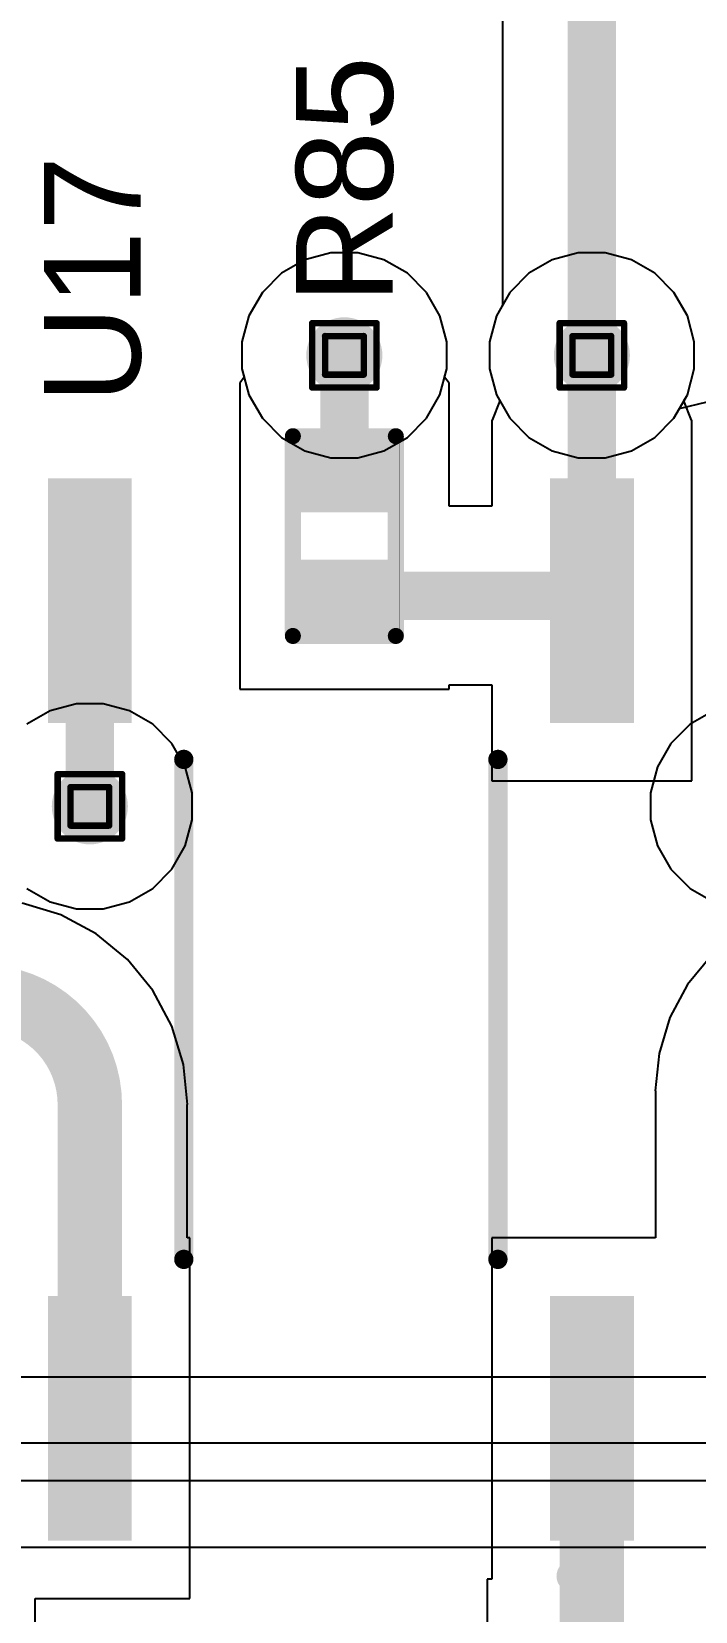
# Model space of a CAD drawing. Header units: inches. Extents: x -5 to 230, y -4 to 159.
# Drawn here: x 35.88 to 41.11, y 7.11 to 19.57 of the extents above; entities that cross this region are included whole.
import ezdxf

# ---------------------------------------------------------------- set-up
doc = ezdxf.new("R2010")
doc.units = ezdxf.units.IN
for name, color, linetype in [('Bottom Layer', 5, 'Continuous'), ('Drill Drawing', 1, 'Continuous'), ('Layer 1', 16, 'Continuous'), ('Layer 2', 76, 'Continuous'), ('Top Layer', 1, 'Continuous'), ('Top Overlay', 2, 'Continuous'), ('Top Paste', 8, 'Continuous'), ('Top Solder', 216, 'Continuous'), ('Via Holes', 16, 'Continuous')]:
    doc.layers.add(name, color=color, linetype=linetype)
doc.styles.add('Arial', font='', dxfattribs={"height": 0.2})
doc.styles.get('Arial').set_extended_font_data('Arial')

# ---------------------------------------------------------------- blocks, each defined once
blk = doc.blocks.new('SOIC_4_175____54')
at = {"layer": 'Top Layer'}
for points in [[(-2.31, 0.915), (-2.31, 0.355), (-4.137, 0.355), (-4.137, 0.915)], [(4.137, 0.915), (4.137, 0.355), (2.31, 0.355), (2.31, 0.915)], [(-2.31, -0.355), (-2.31, -0.915), (-4.137, -0.915), (-4.137, -0.355)], [(4.137, -0.355), (4.137, -0.915), (2.31, -0.915), (2.31, -0.355)]]:
    blk.add_hatch(color=1, dxfattribs=at).paths.add_polyline_path(points)
at = {"layer": 'Top Paste'}
for points in [[(-2.31, 0.915), (-2.31, 0.355), (-4.137, 0.355), (-4.137, 0.915)], [(4.137, 0.915), (4.137, 0.355), (2.31, 0.355), (2.31, 0.915)], [(-2.31, -0.355), (-2.31, -0.915), (-4.137, -0.915), (-4.137, -0.355)], [(4.137, -0.355), (4.137, -0.915), (2.31, -0.915), (2.31, -0.355)]]:
    blk.add_hatch(color=8, dxfattribs=at).paths.add_polyline_path(points)
at = {"layer": 'Top Solder'}
for points in [[(-2.259, 0.966), (-2.259, 0.304), (-4.188, 0.304), (-4.188, 0.966)], [(4.188, 0.966), (4.188, 0.304), (2.259, 0.304), (2.259, 0.966)], [(-2.259, -0.304), (-2.259, -0.966), (-4.188, -0.966), (-4.188, -0.304)], [(4.188, -0.304), (4.188, -0.966), (2.259, -0.966), (2.259, -0.304)]]:
    blk.add_hatch(color=216, dxfattribs=at).paths.add_polyline_path(points)
at = {"layer": 'Top Overlay'}
for points in [[(-1.971, 1.376, 0.152, 0.152, 0), (1.971, 1.376, 0.152, 0.152, 0)], [(-4.468, 0.787, 0.254, 0.254, 0), (-4.468, 0.533, 0.254, 0.254, 0)], [(-4.468, 0.787, 0.254, 0.254, 0), (-4.341, 0.66, 0.254, 0.254, 0)], [(-4.341, 0.66, 0.254, 0.254, 0), (-4.468, 0.533, 0.254, 0.254, 0)], [(-1.971, -1.376, 0.152, 0.152, 0), (1.971, -1.376, 0.152, 0.152, 0)]]:
    blk.add_lwpolyline(points, format="xyseb", dxfattribs=at)
for points in [[(-2.009, 1.376, 0.0762, 0.0762, 1), (-1.933, 1.376, 0.0762, 0.0762, 1)], [(1.933, 1.376, 0.0762, 0.0762, 1), (2.009, 1.376, 0.0762, 0.0762, 1)], [(-4.532, 0.787, 0.127, 0.127, 1), (-4.405, 0.787, 0.127, 0.127, 1)], [(-4.532, 0.787, 0.127, 0.127, 1), (-4.405, 0.787, 0.127, 0.127, 1)], [(-4.405, 0.66, 0.127, 0.127, 1), (-4.278, 0.66, 0.127, 0.127, 1)], [(-4.405, 0.66, 0.127, 0.127, 1), (-4.278, 0.66, 0.127, 0.127, 1)], [(-4.532, 0.533, 0.127, 0.127, 1), (-4.405, 0.533, 0.127, 0.127, 1)], [(-4.532, 0.533, 0.127, 0.127, 1), (-4.405, 0.533, 0.127, 0.127, 1)], [(-2.009, -1.376, 0.0762, 0.0762, 1), (-1.933, -1.376, 0.0762, 0.0762, 1)], [(1.933, -1.376, 0.0762, 0.0762, 1), (2.009, -1.376, 0.0762, 0.0762, 1)]]:
    blk.add_lwpolyline(points, format="xyseb", close=True, dxfattribs=at)
blk = doc.blocks.new('SOIC_4_175____59')
at = {"layer": 'Top Layer'}
for points in [[(-2.31, 0.915), (-2.31, 0.355), (-4.137, 0.355), (-4.137, 0.915)], [(4.137, 0.915), (4.137, 0.355), (2.31, 0.355), (2.31, 0.915)], [(-2.31, -0.355), (-2.31, -0.915), (-4.137, -0.915), (-4.137, -0.355)], [(4.137, -0.355), (4.137, -0.915), (2.31, -0.915), (2.31, -0.355)]]:
    blk.add_hatch(color=1, dxfattribs=at).paths.add_polyline_path(points)
at = {"layer": 'Top Paste'}
for points in [[(-2.31, 0.915), (-2.31, 0.355), (-4.137, 0.355), (-4.137, 0.915)], [(4.137, 0.915), (4.137, 0.355), (2.31, 0.355), (2.31, 0.915)], [(-2.31, -0.355), (-2.31, -0.915), (-4.137, -0.915), (-4.137, -0.355)], [(4.137, -0.355), (4.137, -0.915), (2.31, -0.915), (2.31, -0.355)]]:
    blk.add_hatch(color=8, dxfattribs=at).paths.add_polyline_path(points)
at = {"layer": 'Top Solder'}
for points in [[(-2.259, 0.966), (-2.259, 0.304), (-4.188, 0.304), (-4.188, 0.966)], [(4.188, 0.966), (4.188, 0.304), (2.259, 0.304), (2.259, 0.966)], [(-2.259, -0.304), (-2.259, -0.966), (-4.188, -0.966), (-4.188, -0.304)], [(4.188, -0.304), (4.188, -0.966), (2.259, -0.966), (2.259, -0.304)]]:
    blk.add_hatch(color=216, dxfattribs=at).paths.add_polyline_path(points)
at = {"layer": 'Top Overlay'}
for points in [[(-1.971, 1.376, 0.152, 0.152, 0), (1.971, 1.376, 0.152, 0.152, 0)], [(-4.468, 0.787, 0.254, 0.254, 0), (-4.341, 0.66, 0.254, 0.254, 0)], [(-4.468, 0.787, 0.254, 0.254, 0), (-4.468, 0.533, 0.254, 0.254, 0)], [(-4.341, 0.66, 0.254, 0.254, 0), (-4.468, 0.533, 0.254, 0.254, 0)], [(-1.971, -1.376, 0.152, 0.152, 0), (1.971, -1.376, 0.152, 0.152, 0)]]:
    blk.add_lwpolyline(points, format="xyseb", dxfattribs=at)
for points in [[(-2.009, 1.376, 0.0762, 0.0762, 1), (-1.933, 1.376, 0.0762, 0.0762, 1)], [(1.933, 1.376, 0.0762, 0.0762, 1), (2.009, 1.376, 0.0762, 0.0762, 1)], [(-4.532, 0.787, 0.127, 0.127, 1), (-4.405, 0.787, 0.127, 0.127, 1)], [(-4.532, 0.787, 0.127, 0.127, 1), (-4.405, 0.787, 0.127, 0.127, 1)], [(-4.405, 0.66, 0.127, 0.127, 1), (-4.278, 0.66, 0.127, 0.127, 1)], [(-4.405, 0.66, 0.127, 0.127, 1), (-4.278, 0.66, 0.127, 0.127, 1)], [(-4.532, 0.533, 0.127, 0.127, 1), (-4.405, 0.533, 0.127, 0.127, 1)], [(-4.532, 0.533, 0.127, 0.127, 1), (-4.405, 0.533, 0.127, 0.127, 1)], [(-2.009, -1.376, 0.0762, 0.0762, 1), (-1.933, -1.376, 0.0762, 0.0762, 1)], [(1.933, -1.376, 0.0762, 0.0762, 1), (2.009, -1.376, 0.0762, 0.0762, 1)]]:
    blk.add_lwpolyline(points, format="xyseb", close=True, dxfattribs=at)
blk = doc.blocks.new('R___0402_95')
at = {"layer": 'Top Layer'}
for points in [[(-0.699, -0.318), (-0.699, 0.318), (-0.241, 0.318), (-0.241, -0.318)], [(0.241, -0.318), (0.241, 0.318), (0.699, 0.318), (0.699, -0.318)]]:
    blk.add_hatch(color=1, dxfattribs=at).paths.add_polyline_path(points)
at = {"layer": 'Top Paste'}
for points in [[(-0.699, -0.318), (-0.699, 0.318), (-0.241, 0.318), (-0.241, -0.318)], [(0.241, -0.318), (0.241, 0.318), (0.699, 0.318), (0.699, -0.318)]]:
    blk.add_hatch(color=8, dxfattribs=at).paths.add_polyline_path(points)
at = {"layer": 'Top Solder'}
for points in [[(-0.754, -0.373), (-0.754, 0.373), (-0.186, 0.373), (-0.186, -0.373)], [(0.186, -0.373), (0.186, 0.373), (0.754, 0.373), (0.754, -0.373)]]:
    blk.add_hatch(color=216, dxfattribs=at).paths.add_polyline_path(points)
at = {"layer": 'Top Overlay'}
for points in [[(-0.787, 0.406, 0.127, 0.127, 0), (0.787, 0.406, 0.127, 0.127, 0)], [(-0.787, 0.406, 0.127, 0.127, 0), (-0.787, -0.406, 0.127, 0.127, 0)], [(0.787, 0.406, 0.127, 0.127, 0), (0.787, -0.406, 0.127, 0.127, 0)], [(-0.787, -0.406, 0.127, 0.127, 0), (0.787, -0.406, 0.127, 0.127, 0)], [(-0.813, -0.432, 0.00323, 0.00323, 0), (0.813, -0.432, 0.00323, 0.00323, 0)]]:
    blk.add_lwpolyline(points, format="xyseb", dxfattribs=at)
for points in [[(-0.819, 0.406, 0.0635, 0.0635, 1), (-0.756, 0.406, 0.0635, 0.0635, 1)], [(-0.819, 0.406, 0.0635, 0.0635, 1), (-0.756, 0.406, 0.0635, 0.0635, 1)], [(0.756, 0.406, 0.0635, 0.0635, 1), (0.819, 0.406, 0.0635, 0.0635, 1)], [(0.756, 0.406, 0.0635, 0.0635, 1), (0.819, 0.406, 0.0635, 0.0635, 1)], [(-0.819, -0.406, 0.0635, 0.0635, 1), (-0.756, -0.406, 0.0635, 0.0635, 1)], [(-0.819, -0.406, 0.0635, 0.0635, 1), (-0.756, -0.406, 0.0635, 0.0635, 1)], [(0.756, -0.406, 0.0635, 0.0635, 1), (0.819, -0.406, 0.0635, 0.0635, 1)], [(0.756, -0.406, 0.0635, 0.0635, 1), (0.819, -0.406, 0.0635, 0.0635, 1)], [(-0.814, -0.432, 0.00161, 0.00161, 1), (-0.812, -0.432, 0.00161, 0.00161, 1)], [(0.812, -0.432, 0.00161, 0.00161, 1), (0.814, -0.432, 0.00161, 0.00161, 1)]]:
    blk.add_lwpolyline(points, format="xyseb", close=True, dxfattribs=at)

msp = doc.modelspace()

# ---------------------------------------------------------------- hatches: boundary and pattern name
at = {"layer": 'Bottom Layer'}
h = msp.add_hatch(color=5, dxfattribs=at)
edge = h.paths.add_edge_path()
edge.add_arc((38.344, 17.018), 0.3, 0, 360)
h = msp.add_hatch(color=5, dxfattribs=at)
edge = h.paths.add_edge_path()
edge.add_arc((40.296, 17.018), 0.3, 0, 360)
h = msp.add_hatch(color=5, dxfattribs=at)
edge = h.paths.add_edge_path()
edge.add_arc((36.337, 13.462), 0.3, 0, 360)
at = {"layer": 'Layer 1'}
h = msp.add_hatch(color=16, dxfattribs=at)
edge = h.paths.add_edge_path()
edge.add_arc((38.344, 17.018), 0.3, 0, 360)
h = msp.add_hatch(color=16, dxfattribs=at)
edge = h.paths.add_edge_path()
edge.add_arc((40.296, 17.018), 0.3, 0, 360)
h = msp.add_hatch(color=16, dxfattribs=at)
edge = h.paths.add_edge_path()
edge.add_arc((36.337, 13.462), 0.3, 0, 360)
at = {"layer": 'Layer 2'}
h = msp.add_hatch(color=76, dxfattribs=at)
edge = h.paths.add_edge_path()
edge.add_arc((38.344, 17.018), 0.3, 0, 360)
h = msp.add_hatch(color=76, dxfattribs=at)
edge = h.paths.add_edge_path()
edge.add_arc((40.296, 17.018), 0.3, 0, 360)
h = msp.add_hatch(color=76, dxfattribs=at)
edge = h.paths.add_edge_path()
edge.add_arc((36.337, 13.462), 0.3, 0, 360)
at = {"layer": 'Top Layer'}
h = msp.add_hatch(color=1, dxfattribs=at)
edge = h.paths.add_edge_path()
edge.add_arc((38.344, 17.018), 0.3, 0, 360)
h = msp.add_hatch(color=1, dxfattribs=at)
edge = h.paths.add_edge_path()
edge.add_arc((40.296, 17.018), 0.3, 0, 360)
h = msp.add_hatch(color=1, dxfattribs=at)
edge = h.paths.add_edge_path()
edge.add_arc((36.337, 13.462), 0.3, 0, 360)
at = {"layer": 'Via Holes'}
h = msp.add_hatch(color=7, dxfattribs=at)
edge = h.paths.add_edge_path()
edge.add_arc((38.344, 17.018), 0.15, 0, 360)
h = msp.add_hatch(color=7, dxfattribs=at)
edge = h.paths.add_edge_path()
edge.add_arc((40.296, 17.018), 0.15, 0, 360)
h = msp.add_hatch(color=7, dxfattribs=at)
edge = h.paths.add_edge_path()
edge.add_arc((36.337, 13.462), 0.15, 0, 360)

# ---------------------------------------------------------------- linework, layer by layer
at = {"layer": 'Bottom Layer'}
for p, q in [((39.591, 20.86), (39.591, 17.414)), ((38.238, 17.826), (38.033, 17.771)), ((38.451, 17.826), (38.238, 17.826)), ((38.656, 17.771), (38.451, 17.826)), ((38.033, 17.771), (37.848, 17.665)), ((38.841, 17.665), (38.656, 17.771)), ((37.848, 17.665), (37.698, 17.514)), ((38.991, 17.514), (38.841, 17.665)), ((37.698, 17.514), (37.592, 17.33)), ((39.097, 17.33), (38.991, 17.514)), ((37.592, 17.33), (37.536, 17.124)), ((39.152, 17.124), (39.097, 17.33)), ((39.543, 17.33), (39.488, 17.124)), ((39.591, 17.414), (39.543, 17.33)), ((37.536, 17.124), (37.536, 16.912)), ((39.152, 16.912), (39.152, 17.124)), ((39.488, 17.124), (39.488, 16.912)), ((37.536, 16.912), (37.592, 16.706)), ((39.097, 16.706), (39.152, 16.912)), ((39.488, 16.912), (39.543, 16.706)), ((37.592, 16.706), (37.698, 16.522)), ((38.991, 16.522), (39.097, 16.706)), ((39.543, 16.706), (39.649, 16.522)), ((40.942, 16.522), (40.988, 16.6)), ((40.988, 16.6), (41.204, 16.652)), ((37.698, 16.522), (37.848, 16.371)), ((38.841, 16.371), (38.991, 16.522)), ((39.649, 16.522), (39.8, 16.371)), ((40.792, 16.371), (40.942, 16.522)), ((37.848, 16.371), (38.033, 16.265)), ((38.656, 16.265), (38.841, 16.371)), ((39.8, 16.371), (39.984, 16.265)), ((40.608, 16.265), (40.792, 16.371)), ((38.033, 16.265), (38.238, 16.21)), ((38.238, 16.21), (38.451, 16.21)), ((38.451, 16.21), (38.656, 16.265)), ((39.984, 16.265), (40.189, 16.21)), ((40.189, 16.21), (40.402, 16.21)), ((40.402, 16.21), (40.608, 16.265))]:
    msp.add_line(p, q, dxfattribs=at)
msp.add_lwpolyline([(40.296, 17.018, 0.381, 0.381, 0), (40.296, 20.98, 0.381, 0.381, 0)], format="xyseb", dxfattribs=at)
msp.add_lwpolyline([(40.201, 17.018, 0.191, 0.191, 1), (40.391, 17.018, 0.191, 0.191, 1)], format="xyseb", close=True, dxfattribs=at)
at = {"layer": 'Drill Drawing'}
for points in [[(38.09, 17.272, 0.0508, 0.0508, 0), (38.598, 17.272, 0.0508, 0.0508, 0)], [(38.09, 16.764, 0.0508, 0.0508, 0), (38.09, 17.272, 0.0508, 0.0508, 0)], [(38.192, 17.17, 0.0508, 0.0508, 0), (38.497, 17.17, 0.0508, 0.0508, 0)], [(38.192, 16.866, 0.0508, 0.0508, 0), (38.192, 17.17, 0.0508, 0.0508, 0)], [(38.497, 16.866, 0.0508, 0.0508, 0), (38.497, 17.17, 0.0508, 0.0508, 0)], [(38.598, 16.764, 0.0508, 0.0508, 0), (38.598, 17.272, 0.0508, 0.0508, 0)], [(40.042, 17.272, 0.0508, 0.0508, 0), (40.55, 17.272, 0.0508, 0.0508, 0)], [(40.042, 16.764, 0.0508, 0.0508, 0), (40.042, 17.272, 0.0508, 0.0508, 0)], [(40.143, 17.17, 0.0508, 0.0508, 0), (40.448, 17.17, 0.0508, 0.0508, 0)], [(40.143, 16.866, 0.0508, 0.0508, 0), (40.143, 17.17, 0.0508, 0.0508, 0)], [(40.448, 16.866, 0.0508, 0.0508, 0), (40.448, 17.17, 0.0508, 0.0508, 0)], [(40.55, 16.764, 0.0508, 0.0508, 0), (40.55, 17.272, 0.0508, 0.0508, 0)], [(38.192, 16.866, 0.0508, 0.0508, 0), (38.497, 16.866, 0.0508, 0.0508, 0)], [(40.143, 16.866, 0.0508, 0.0508, 0), (40.448, 16.866, 0.0508, 0.0508, 0)], [(38.09, 16.764, 0.0508, 0.0508, 0), (38.598, 16.764, 0.0508, 0.0508, 0)], [(40.042, 16.764, 0.0508, 0.0508, 0), (40.55, 16.764, 0.0508, 0.0508, 0)], [(36.083, 13.716, 0.0508, 0.0508, 0), (36.591, 13.716, 0.0508, 0.0508, 0)], [(36.083, 13.208, 0.0508, 0.0508, 0), (36.083, 13.716, 0.0508, 0.0508, 0)], [(36.591, 13.208, 0.0508, 0.0508, 0), (36.591, 13.716, 0.0508, 0.0508, 0)], [(36.184, 13.614, 0.0508, 0.0508, 0), (36.489, 13.614, 0.0508, 0.0508, 0)], [(36.184, 13.31, 0.0508, 0.0508, 0), (36.184, 13.614, 0.0508, 0.0508, 0)], [(36.489, 13.31, 0.0508, 0.0508, 0), (36.489, 13.614, 0.0508, 0.0508, 0)], [(36.184, 13.31, 0.0508, 0.0508, 0), (36.489, 13.31, 0.0508, 0.0508, 0)], [(36.083, 13.208, 0.0508, 0.0508, 0), (36.591, 13.208, 0.0508, 0.0508, 0)]]:
    msp.add_lwpolyline(points, format="xyseb", dxfattribs=at)
for points in [[(38.078, 17.272, 0.0254, 0.0254, 1), (38.103, 17.272, 0.0254, 0.0254, 1)], [(38.078, 17.272, 0.0254, 0.0254, 1), (38.103, 17.272, 0.0254, 0.0254, 1)], [(38.179, 17.17, 0.0254, 0.0254, 1), (38.205, 17.17, 0.0254, 0.0254, 1)], [(38.179, 17.17, 0.0254, 0.0254, 1), (38.205, 17.17, 0.0254, 0.0254, 1)], [(38.484, 17.17, 0.0254, 0.0254, 1), (38.51, 17.17, 0.0254, 0.0254, 1)], [(38.484, 17.17, 0.0254, 0.0254, 1), (38.51, 17.17, 0.0254, 0.0254, 1)], [(38.586, 17.272, 0.0254, 0.0254, 1), (38.611, 17.272, 0.0254, 0.0254, 1)], [(38.586, 17.272, 0.0254, 0.0254, 1), (38.611, 17.272, 0.0254, 0.0254, 1)], [(40.029, 17.272, 0.0254, 0.0254, 1), (40.054, 17.272, 0.0254, 0.0254, 1)], [(40.029, 17.272, 0.0254, 0.0254, 1), (40.054, 17.272, 0.0254, 0.0254, 1)], [(40.131, 17.17, 0.0254, 0.0254, 1), (40.156, 17.17, 0.0254, 0.0254, 1)], [(40.131, 17.17, 0.0254, 0.0254, 1), (40.156, 17.17, 0.0254, 0.0254, 1)], [(40.435, 17.17, 0.0254, 0.0254, 1), (40.461, 17.17, 0.0254, 0.0254, 1)], [(40.435, 17.17, 0.0254, 0.0254, 1), (40.461, 17.17, 0.0254, 0.0254, 1)], [(40.537, 17.272, 0.0254, 0.0254, 1), (40.562, 17.272, 0.0254, 0.0254, 1)], [(40.537, 17.272, 0.0254, 0.0254, 1), (40.562, 17.272, 0.0254, 0.0254, 1)], [(38.179, 16.866, 0.0254, 0.0254, 1), (38.205, 16.866, 0.0254, 0.0254, 1)], [(38.179, 16.866, 0.0254, 0.0254, 1), (38.205, 16.866, 0.0254, 0.0254, 1)], [(38.484, 16.866, 0.0254, 0.0254, 1), (38.51, 16.866, 0.0254, 0.0254, 1)], [(38.484, 16.866, 0.0254, 0.0254, 1), (38.51, 16.866, 0.0254, 0.0254, 1)], [(40.131, 16.866, 0.0254, 0.0254, 1), (40.156, 16.866, 0.0254, 0.0254, 1)], [(40.131, 16.866, 0.0254, 0.0254, 1), (40.156, 16.866, 0.0254, 0.0254, 1)], [(40.435, 16.866, 0.0254, 0.0254, 1), (40.461, 16.866, 0.0254, 0.0254, 1)], [(40.435, 16.866, 0.0254, 0.0254, 1), (40.461, 16.866, 0.0254, 0.0254, 1)], [(38.078, 16.764, 0.0254, 0.0254, 1), (38.103, 16.764, 0.0254, 0.0254, 1)], [(38.078, 16.764, 0.0254, 0.0254, 1), (38.103, 16.764, 0.0254, 0.0254, 1)], [(38.586, 16.764, 0.0254, 0.0254, 1), (38.611, 16.764, 0.0254, 0.0254, 1)], [(38.586, 16.764, 0.0254, 0.0254, 1), (38.611, 16.764, 0.0254, 0.0254, 1)], [(40.029, 16.764, 0.0254, 0.0254, 1), (40.054, 16.764, 0.0254, 0.0254, 1)], [(40.029, 16.764, 0.0254, 0.0254, 1), (40.054, 16.764, 0.0254, 0.0254, 1)], [(40.537, 16.764, 0.0254, 0.0254, 1), (40.562, 16.764, 0.0254, 0.0254, 1)], [(40.537, 16.764, 0.0254, 0.0254, 1), (40.562, 16.764, 0.0254, 0.0254, 1)], [(36.07, 13.716, 0.0254, 0.0254, 1), (36.096, 13.716, 0.0254, 0.0254, 1)], [(36.07, 13.716, 0.0254, 0.0254, 1), (36.096, 13.716, 0.0254, 0.0254, 1)], [(36.578, 13.716, 0.0254, 0.0254, 1), (36.604, 13.716, 0.0254, 0.0254, 1)], [(36.578, 13.716, 0.0254, 0.0254, 1), (36.604, 13.716, 0.0254, 0.0254, 1)], [(36.172, 13.614, 0.0254, 0.0254, 1), (36.197, 13.614, 0.0254, 0.0254, 1)], [(36.172, 13.614, 0.0254, 0.0254, 1), (36.197, 13.614, 0.0254, 0.0254, 1)], [(36.477, 13.614, 0.0254, 0.0254, 1), (36.502, 13.614, 0.0254, 0.0254, 1)], [(36.477, 13.614, 0.0254, 0.0254, 1), (36.502, 13.614, 0.0254, 0.0254, 1)], [(36.172, 13.31, 0.0254, 0.0254, 1), (36.197, 13.31, 0.0254, 0.0254, 1)], [(36.172, 13.31, 0.0254, 0.0254, 1), (36.197, 13.31, 0.0254, 0.0254, 1)], [(36.477, 13.31, 0.0254, 0.0254, 1), (36.502, 13.31, 0.0254, 0.0254, 1)], [(36.477, 13.31, 0.0254, 0.0254, 1), (36.502, 13.31, 0.0254, 0.0254, 1)], [(36.07, 13.208, 0.0254, 0.0254, 1), (36.096, 13.208, 0.0254, 0.0254, 1)], [(36.07, 13.208, 0.0254, 0.0254, 1), (36.096, 13.208, 0.0254, 0.0254, 1)], [(36.578, 13.208, 0.0254, 0.0254, 1), (36.604, 13.208, 0.0254, 0.0254, 1)], [(36.578, 13.208, 0.0254, 0.0254, 1), (36.604, 13.208, 0.0254, 0.0254, 1)]]:
    msp.add_lwpolyline(points, format="xyseb", close=True, dxfattribs=at)
at = {"layer": 'Layer 1'}
for p, q in [((38.238, 17.826), (38.033, 17.771)), ((38.451, 17.826), (38.238, 17.826)), ((38.656, 17.771), (38.451, 17.826)), ((40.189, 17.826), (39.984, 17.771)), ((40.402, 17.826), (40.189, 17.826)), ((40.608, 17.771), (40.402, 17.826)), ((38.033, 17.771), (37.848, 17.665)), ((38.841, 17.665), (38.656, 17.771)), ((39.984, 17.771), (39.8, 17.665)), ((40.792, 17.665), (40.608, 17.771)), ((37.848, 17.665), (37.698, 17.514)), ((38.991, 17.514), (38.841, 17.665)), ((39.8, 17.665), (39.649, 17.514)), ((40.942, 17.514), (40.792, 17.665)), ((37.698, 17.514), (37.592, 17.33)), ((39.097, 17.33), (38.991, 17.514)), ((39.649, 17.514), (39.543, 17.33)), ((41.049, 17.33), (40.942, 17.514)), ((37.592, 17.33), (37.536, 17.124)), ((39.152, 17.124), (39.097, 17.33)), ((39.543, 17.33), (39.488, 17.124)), ((41.104, 17.124), (41.049, 17.33)), ((37.536, 17.124), (37.536, 16.912)), ((39.152, 16.912), (39.152, 17.124)), ((39.488, 17.124), (39.488, 16.912)), ((41.104, 16.912), (41.104, 17.124)), ((37.536, 16.912), (37.592, 16.706)), ((39.097, 16.706), (39.152, 16.912)), ((39.488, 16.912), (39.543, 16.706)), ((41.049, 16.706), (41.104, 16.912)), ((37.592, 16.706), (37.698, 16.522)), ((38.991, 16.522), (39.097, 16.706)), ((39.543, 16.706), (39.649, 16.522)), ((40.942, 16.522), (41.049, 16.706)), ((37.698, 16.522), (37.848, 16.371)), ((38.841, 16.371), (38.991, 16.522)), ((39.649, 16.522), (39.8, 16.371)), ((40.792, 16.371), (40.942, 16.522)), ((37.848, 16.371), (38.033, 16.265)), ((38.656, 16.265), (38.841, 16.371)), ((39.8, 16.371), (39.984, 16.265)), ((40.608, 16.265), (40.792, 16.371)), ((38.033, 16.265), (38.238, 16.21)), ((38.238, 16.21), (38.451, 16.21)), ((38.451, 16.21), (38.656, 16.265)), ((39.984, 16.265), (40.189, 16.21)), ((40.189, 16.21), (40.402, 16.21)), ((40.402, 16.21), (40.608, 16.265)), ((69.692, 8.962), (-2.982, 8.962)), ((-2.982, 8.444), (69.704, 8.444))]:
    msp.add_line(p, q, dxfattribs=at)
at = {"layer": 'Layer 2'}
for p, q in [((40.189, 17.826), (39.984, 17.771)), ((40.402, 17.826), (40.189, 17.826)), ((40.608, 17.771), (40.402, 17.826)), ((39.984, 17.771), (39.8, 17.665)), ((40.792, 17.665), (40.608, 17.771)), ((39.8, 17.665), (39.649, 17.514)), ((40.942, 17.514), (40.792, 17.665)), ((39.649, 17.514), (39.543, 17.33)), ((41.049, 17.33), (40.942, 17.514)), ((39.543, 17.33), (39.488, 17.124)), ((41.104, 17.124), (41.049, 17.33)), ((39.488, 17.124), (39.488, 16.912)), ((41.104, 16.912), (41.104, 17.124)), ((39.488, 16.912), (39.543, 16.706)), ((41.049, 16.706), (41.104, 16.912)), ((39.543, 16.706), (39.649, 16.522)), ((40.942, 16.522), (41.049, 16.706)), ((39.649, 16.522), (39.8, 16.371)), ((40.792, 16.371), (40.942, 16.522)), ((39.8, 16.371), (39.984, 16.265)), ((40.608, 16.265), (40.792, 16.371)), ((39.984, 16.265), (40.189, 16.21)), ((40.189, 16.21), (40.402, 16.21)), ((40.402, 16.21), (40.608, 16.265)), ((36.025, 14.215), (35.841, 14.109)), ((36.231, 14.27), (36.025, 14.215)), ((36.443, 14.27), (36.231, 14.27)), ((36.649, 14.215), (36.443, 14.27)), ((36.833, 14.109), (36.649, 14.215)), ((41.254, 14.215), (41.07, 14.109)), ((36.983, 13.958), (36.833, 14.109)), ((41.07, 14.109), (40.919, 13.958)), ((37.09, 13.774), (36.983, 13.958)), ((40.919, 13.958), (40.813, 13.774)), ((37.145, 13.568), (37.09, 13.774)), ((40.813, 13.774), (40.758, 13.568)), ((37.145, 13.356), (37.145, 13.568)), ((40.758, 13.568), (40.758, 13.356)), ((37.09, 13.15), (37.145, 13.356)), ((40.758, 13.356), (40.813, 13.15)), ((36.983, 12.966), (37.09, 13.15)), ((40.813, 13.15), (40.919, 12.966)), ((36.833, 12.815), (36.983, 12.966)), ((40.919, 12.966), (41.07, 12.815)), ((35.841, 12.815), (36.025, 12.709)), ((36.025, 12.709), (36.231, 12.654)), ((36.443, 12.654), (36.649, 12.709)), ((36.649, 12.709), (36.833, 12.815)), ((41.07, 12.815), (41.254, 12.709)), ((36.231, 12.654), (36.443, 12.654)), ((74.726, 8.143), (24.046, 8.143)), ((24.563, 7.62), (75.057, 7.62))]:
    msp.add_line(p, q, dxfattribs=at)
at = {"layer": 'Top Layer'}
for p, q in [((38.238, 17.826), (38.033, 17.771)), ((38.451, 17.826), (38.238, 17.826)), ((38.656, 17.771), (38.451, 17.826)), ((40.189, 17.826), (39.984, 17.771)), ((40.402, 17.826), (40.189, 17.826)), ((40.608, 17.771), (40.402, 17.826)), ((38.033, 17.771), (37.848, 17.665)), ((38.841, 17.665), (38.656, 17.771)), ((39.984, 17.771), (39.8, 17.665)), ((40.792, 17.665), (40.608, 17.771)), ((37.848, 17.665), (37.698, 17.514)), ((38.991, 17.514), (38.841, 17.665)), ((39.8, 17.665), (39.649, 17.514)), ((40.942, 17.514), (40.792, 17.665)), ((37.698, 17.514), (37.592, 17.33)), ((39.097, 17.33), (38.991, 17.514)), ((39.649, 17.514), (39.543, 17.33)), ((41.049, 17.33), (40.942, 17.514)), ((37.592, 17.33), (37.536, 17.124)), ((39.152, 17.124), (39.097, 17.33)), ((39.543, 17.33), (39.488, 17.124)), ((41.104, 17.124), (41.049, 17.33)), ((37.536, 17.124), (37.536, 16.912)), ((39.152, 16.912), (39.152, 17.124)), ((39.488, 17.124), (39.488, 16.912)), ((41.104, 16.912), (41.104, 17.124)), ((37.554, 16.845), (37.519, 16.799)), ((37.536, 16.912), (37.554, 16.845)), ((39.135, 16.845), (39.152, 16.912)), ((39.17, 16.799), (39.135, 16.845)), ((39.488, 16.912), (39.543, 16.706)), ((41.049, 16.706), (41.104, 16.912)), ((37.519, 16.799), (37.519, 16.799)), ((37.519, 16.799), (37.519, 15.326)), ((39.17, 15.828), (39.17, 16.799)), ((39.17, 16.799), (39.17, 16.799)), ((39.543, 16.706), (39.57, 16.659)), ((41.021, 16.659), (41.049, 16.706)), ((39.57, 16.659), (39.511, 16.506)), ((41.081, 16.506), (41.021, 16.659)), ((39.511, 16.506), (39.508, 16.506)), ((39.508, 16.506), (39.508, 15.828)), ((41.084, 16.506), (41.081, 16.506)), ((41.084, 13.663), (41.084, 16.506)), ((39.508, 15.828), (39.17, 15.828)), ((37.519, 15.326), (37.519, 14.386)), ((37.519, 14.386), (39.17, 14.386)), ((39.17, 14.386), (39.17, 14.419)), ((39.17, 14.419), (39.508, 14.419)), ((39.508, 14.419), (39.508, 13.663)), ((39.508, 13.663), (41.084, 13.663)), ((36.108, 12.606), (35.804, 12.698)), ((36.387, 12.456), (36.108, 12.606)), ((36.633, 12.255), (36.387, 12.456)), ((36.834, 12.01), (36.633, 12.255)), ((41.239, 12.286), (41.051, 12.057)), ((36.983, 11.73), (36.834, 12.01)), ((41.051, 12.057), (40.911, 11.796)), ((37.076, 11.426), (36.983, 11.73)), ((40.911, 11.796), (40.826, 11.513)), ((40.826, 11.513), (40.796, 11.218)), ((37.107, 11.11), (37.076, 11.426)), ((40.796, 11.218), (40.797, 11.218)), ((40.797, 11.218), (40.797, 10.059)), ((37.105, 10.059), (37.105, 11.11)), ((37.105, 11.11), (37.107, 11.11)), ((37.125, 10.059), (37.105, 10.059)), ((37.125, 7.216), (37.125, 10.059)), ((40.797, 10.059), (39.508, 10.059)), ((39.508, 10.059), (39.508, 7.368)), ((39.508, 7.368), (39.47, 7.368)), ((39.47, 7.368), (39.47, 5.894)), ((35.905, 5.894), (35.905, 7.216)), ((35.905, 7.216), (37.125, 7.216))]:
    msp.add_line(p, q, dxfattribs=at)
for points in [[(38.249, 17.018, 0.191, 0.191, 1), (38.44, 17.018, 0.191, 0.191, 1)], [(40.201, 17.018, 0.191, 0.191, 1), (40.391, 17.018, 0.191, 0.191, 1)], [(38.249, 16.063, 0.191, 0.191, 1), (38.44, 16.063, 0.191, 0.191, 1)], [(38.249, 16.063, 0.191, 0.191, 1), (38.44, 16.063, 0.191, 0.191, 1)], [(38.249, 16.025, 0.191, 0.191, 1), (38.44, 16.025, 0.191, 0.191, 1)], [(36.242, 15.085, 0.191, 0.191, 1), (36.432, 15.085, 0.191, 0.191, 1)], [(38.249, 15.123, 0.191, 0.191, 1), (38.44, 15.123, 0.191, 0.191, 1)], [(40.162, 15.123, 0.191, 0.191, 1), (40.353, 15.123, 0.191, 0.191, 1)], [(40.201, 15.085, 0.191, 0.191, 1), (40.391, 15.085, 0.191, 0.191, 1)], [(36.242, 13.462, 0.191, 0.191, 1), (36.432, 13.462, 0.191, 0.191, 1)], [(36.21, 11.11, 0.254, 0.254, 1), (36.464, 11.11, 0.254, 0.254, 1)], [(36.21, 11.11, 0.254, 0.254, 1), (36.464, 11.11, 0.254, 0.254, 1)], [(36.21, 8.638, 0.254, 0.254, 1), (36.464, 8.638, 0.254, 0.254, 1)], [(40.169, 8.638, 0.254, 0.254, 1), (40.423, 8.638, 0.254, 0.254, 1)]]:
    msp.add_lwpolyline(points, format="xyseb", close=True, dxfattribs=at)
for points in [[(38.344, 16.063, 0.381, 0.381, 0), (38.344, 17.018, 0.381, 0.381, 0)], [(40.296, 15.085, 0.381, 0.381, 0), (40.296, 17.018, 0.381, 0.381, 0)], [(38.344, 16.025, 0.381, 0.381, 0), (38.344, 16.063, 0.381, 0.381, 0)], [(36.337, 13.462, 0.381, 0.381, 0), (36.337, 15.085, 0.381, 0.381, 0)], [(38.344, 15.123, 0.381, 0.381, 0), (40.258, 15.123, 0.381, 0.381, 0)], [(35.488, 11.959, 0.508, 0.508, -0.414214), (36.337, 11.11, 0.508, 0.508, 0)], [(36.337, 8.638, 0.508, 0.508, 0), (36.337, 11.11, 0.508, 0.508, 0)], [(40.296, 6.71, 0.508, 0.508, 0), (40.296, 8.638, 0.508, 0.508, 0)]]:
    msp.add_lwpolyline(points, format="xyseb", dxfattribs=at)

# ---------------------------------------------------------------- block references
at = {"rotation": 90}
for name, p in [('R___0402_95', (38.344, 15.593)), ('SOIC_4_175____59', (35.702, 11.861)), ('SOIC_4_175____54', (40.931, 11.861))]:
    msp.add_blockref(name, p, dxfattribs=at)

# ---------------------------------------------------------------- texts
at = {"layer": 'Top Overlay', "style": 'Arial'}
for s, p in [('R85', (38.725, 17.425)), ('U17', (36.737, 16.638))]:
    msp.add_text(s, height=0.762, rotation=90, dxfattribs=at).set_placement(p)

doc.saveas('drawing.dxf')
